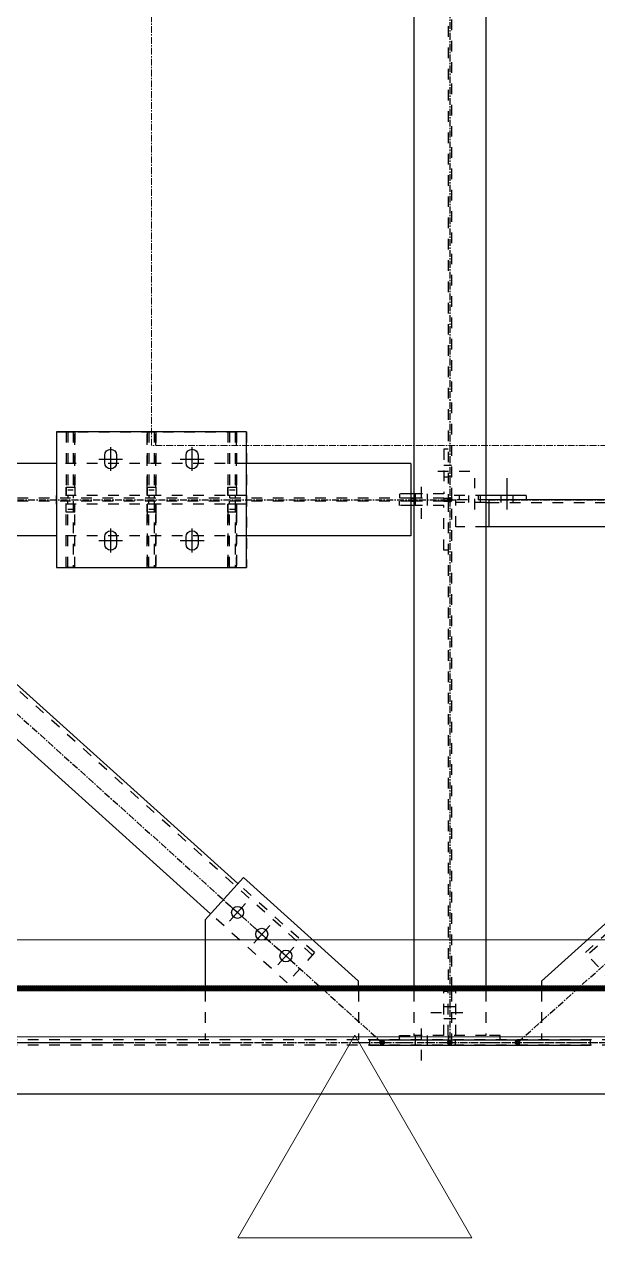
# Model space of a CAD drawing. Header units: inches. Extents: x 209270 to 234360, y -180214 to -150194.
# Drawn here: x 222828 to 223884, y -165723 to -163488 of the extents above; entities that cross this region are included whole.
import ezdxf

# ---------------------------------------------------------------- set-up
doc = ezdxf.new("R2010")
doc.units = ezdxf.units.IN
doc.header["$LTSCALE"] = 10
doc.header["$MEASUREMENT"] = 0
for name, pattern in [('CENTER', [2, 1.25, -0.25, 0.25, -0.25]), ('DXK_LINE_DOT2', [3.9198, 1.9599, -1.9599]), ('DXK_LINE_DOT5', [7.8785, 2.979, -0.9799, 0.9799, -0.9799, 0.9799, -0.9799]), ('HIDDEN', [0.375, 0.25, -0.125])]:
    doc.linetypes.add(name, pattern=pattern)
doc.layers.get('0').update_dxf_attribs({"color": 1})
for name, color, linetype in [('_STR_0', 5, 'Continuous'), ('_STR_1', 5, 'Continuous'), ('_STR_2', 5, 'Continuous'), ('_STR_4', 5, 'Continuous')]:
    doc.layers.add(name, color=color, linetype=linetype)
for name, color, linetype, lineweight in [('CEN', 1, 'CENTER', 9), ('DIM', 1, 'Continuous', 13), ('handrail', 1, 'FENCELINE1', 9), ('HIDDEN', 1, 'HIDDEN', 9), ('MAIN OBJECT', 1, 'Continuous', 18), ('REV-C', 1, 'Continuous', 18)]:
    doc.layers.add(name, color=color, linetype=linetype, lineweight=lineweight)
doc.linetypes.add('FENCELINE1', pattern='A,0.25,-0.1,[133,arial.ttf,S=0.1,R=0,X=-0.1,Y=0],-0.1,1', length=1.45)

# ---------------------------------------------------------------- blocks, each defined once
blk = doc.blocks.new('A$C1f4f58bd')
at = {"layer": 'CEN'}
blk.add_lwpolyline([(1100, 2200), (5000, 2200), (5000, -2700), (1100, -2700)], close=True, dxfattribs=at)
blk = doc.blocks.new('A$Ca106b763')
at = {"layer": 'REV-C'}
blk.add_lwpolyline([(0, 373.2), (-215.5, 0), (215.5, 0)], close=True, dxfattribs=at)
blk = doc.blocks.new('GridLine-116860372-116905 - 114867')
at = {"layer": '_STR_2', "linetype": 'DXK_LINE_DOT5'}
blk.add_line((211379.7, -165363.7), (228961.1, -165363.7), dxfattribs=at)
blk = doc.blocks.new('Part-116860372-114923 - 114867')
at = {"layer": '_STR_1', "linetype": 'DXK_LINE_DOT2'}
for p, q in [((225205.9, -165359), (217317.9, -165359)), ((225205.9, -165368.4), (217317.9, -165368.4))]:
    blk.add_line(p, q, dxfattribs=at)
at = {"layer": '_STR_2', "linetype": 'Continuous'}
for p, q in [((223926.9, -165268.7), (221346.9, -165268.7)), ((223926.9, -165458.7), (221346.9, -165458.7))]:
    blk.add_line(p, q, dxfattribs=at)
at = {"layer": '_STR_4', "linetype": 'CENTER'}
blk.add_line((217011.9, -165363.7), (225511.9, -165363.7), dxfattribs=at)
blk = doc.blocks.new('Part-116860372-114996 - 114867')
at = {"layer": '_STR_4', "linetype": 'Continuous'}
for points in [[(223611.9, -163167.7, -1), (223611.9, -163159.7, -1)], [(223611.9, -165367.7, -1), (223611.9, -165359.7, -1)]]:
    blk.add_hatch(color=256, dxfattribs=at).paths.add_polyline_path(points)
at = {"layer": '_STR_1', "linetype": 'DXK_LINE_DOT2'}
for p, q in [((223545.3, -163177.6), (223545.3, -163278.2)), ((223678.5, -163177.6), (223545.3, -163177.6)), ((223609, -163177.6), (223609, -164366.5)), ((223614.7, -163177.6), (223614.7, -163278.2)), ((223678.5, -163177.6), (223678.5, -163278.2)), ((223614.7, -163283.2), (223614.7, -165263.7)), ((223609, -164366.5), (223609, -165263.7)), ((223545.3, -165268.7), (223545.3, -165351)), ((223609, -165351), (223609, -165268.7)), ((223614.7, -165268.7), (223614.7, -165351)), ((223678.5, -165268.7), (223678.5, -165351)), ((223678.5, -165351), (223545.3, -165351))]:
    blk.add_line(p, q, dxfattribs=at)
at = {"layer": '_STR_2', "linetype": 'Continuous'}
for p, q in [((223545.3, -163278.2), (223545.3, -165268.7)), ((223678.5, -163283.2), (223545.3, -163283.2)), ((223609, -163278.2), (223609, -163283.2)), ((223614.7, -163278.2), (223614.7, -163283.2)), ((223678.5, -163278.2), (223678.5, -165268.7)), ((223678.5, -165263.7), (223545.3, -165263.7)), ((223609, -165263.7), (223609, -165268.7)), ((223614.7, -165263.7), (223614.7, -165268.7))]:
    blk.add_line(p, q, dxfattribs=at)
at = {"layer": '_STR_4', "linetype": 'CENTER'}
blk.add_line((223611.9, -163163.7), (223611.9, -165363.7), dxfattribs=at)
at = {"layer": '_STR_4', "linetype": 'Continuous'}
for centre in [(223611.9, -163163.7), (223611.9, -165363.7)]:
    blk.add_circle(centre, 4, dxfattribs=at)
blk = doc.blocks.new('Part-116860372-116394 - 114867')
at = {"layer": '_STR_1', "linetype": 'DXK_LINE_DOT2'}
for p, q in [((222904.9, -164238.7), (222904.9, -164340.7)), ((222905, -164238.7), (222905, -164340.7)), ((222905, -164238.7), (222920.9, -164238.7)), ((222920.9, -164238.7), (222921, -164238.7)), ((222920.9, -164340.7), (222920.9, -164238.7)), ((222921, -164238.7), (222921, -164340.7)), ((222904.9, -164340.7), (222905, -164355.7)), ((222904.9, -164340.7), (222905, -164340.7)), ((222905, -164355.7), (222905, -164340.7)), ((222905, -164340.7), (222921, -164340.7)), ((222905, -164355.7), (222905, -164355.7)), ((222921, -164355.7), (222905, -164355.7)), ((222920.9, -164340.7), (222921, -164355.7)), ((222921, -164340.7), (222921, -164355.7))]:
    blk.add_line(p, q, dxfattribs=at)
at = {"layer": '_STR_2', "linetype": 'Continuous'}
for p, q in [((222905, -164238.7), (222904.9, -164238.7)), ((222904.9, -164238.7), (222904.9, -164238.7)), ((222904.9, -164238.7), (222905, -164238.7)), ((222905, -164238.7), (222905, -164238.7)), ((222905, -164238.7), (222921, -164238.7)), ((222921, -164238.7), (222921, -164238.7))]:
    blk.add_line(p, q, dxfattribs=at)
blk = doc.blocks.new('Part-116860372-115020 - 114867')
at = {"layer": '_STR_4', "linetype": 'Continuous'}
for points in [[(222514.9, -164367.7, -1), (222514.9, -164359.7, -1)], [(223611.9, -164367.7, -1), (223611.9, -164359.7, -1)]]:
    blk.add_hatch(color=256, dxfattribs=at).paths.add_polyline_path(points)
at = {"layer": '_STR_1', "linetype": 'DXK_LINE_DOT2'}
for p, q in [((223236.9, -164297.1), (222886.9, -164297.1)), ((222525.7, -164360.8), (222525.7, -164366.5)), ((222581.5, -164360.8), (222525.7, -164360.8)), ((223540.3, -164360.8), (222586.5, -164360.8)), ((223601, -164360.8), (223545.3, -164360.8)), ((223601, -164360.8), (223601, -164366.5)), ((222581.5, -164366.5), (222525.7, -164366.5)), ((223540.3, -164366.5), (222586.5, -164366.5)), ((223601, -164366.5), (223545.3, -164366.5)), ((223236.9, -164430.3), (222886.9, -164430.3))]:
    blk.add_line(p, q, dxfattribs=at)
at = {"layer": '_STR_2', "linetype": 'Continuous'}
for p, q in [((222586.5, -164297.1), (222586.5, -164430.3)), ((222886.9, -164297.1), (222586.5, -164297.1)), ((223540.3, -164297.1), (223236.9, -164297.1)), ((223540.3, -164297.1), (223540.3, -164430.3)), ((222586.5, -164360.8), (222581.5, -164360.8)), ((223545.3, -164360.8), (223540.3, -164360.8)), ((222586.5, -164366.5), (222581.5, -164366.5)), ((223545.3, -164366.5), (223540.3, -164366.5)), ((222886.9, -164430.3), (222586.5, -164430.3)), ((223540.3, -164430.3), (223236.9, -164430.3))]:
    blk.add_line(p, q, dxfattribs=at)
at = {"layer": '_STR_4', "linetype": 'CENTER'}
blk.add_line((222514.9, -164363.7), (223611.9, -164363.7), dxfattribs=at)
at = {"layer": '_STR_4', "linetype": 'Continuous'}
for centre in [(222514.9, -164363.7), (223611.9, -164363.7)]:
    blk.add_circle(centre, 4, dxfattribs=at)
blk = doc.blocks.new('Part-116860372-115024 - 114867')
at = {"layer": '_STR_4', "linetype": 'Continuous'}
for points in [[(223611.9, -164367.7, -1), (223611.9, -164359.7, -1)], [(224711.9, -164367.7, -1), (224711.9, -164359.7, -1)]]:
    blk.add_hatch(color=256, dxfattribs=at).paths.add_polyline_path(points)
at = {"layer": '_STR_1', "linetype": 'DXK_LINE_DOT2'}
for p, q in [((223622.7, -164413.7), (223622.7, -164363.7)), ((223683.5, -164363.7), (223622.7, -164363.7)), ((223678.5, -164368.7), (223622.7, -164368.7)), ((223683.5, -164368.7), (224640.3, -164368.7)), ((224701, -164363.7), (224640.3, -164363.7)), ((224701, -164368.7), (224645.3, -164368.7)), ((224701, -164413.7), (224701, -164363.7)), ((223678.5, -164413.7), (223622.7, -164413.7)), ((224701, -164413.7), (224645.3, -164413.7))]:
    blk.add_line(p, q, dxfattribs=at)
at = {"layer": '_STR_2', "linetype": 'Continuous'}
for p, q in [((223678.5, -164368.7), (223683.5, -164368.7)), ((224640.3, -164363.7), (223683.5, -164363.7)), ((223683.5, -164363.7), (223683.5, -164413.7)), ((224640.3, -164363.7), (224640.3, -164413.7)), ((224645.3, -164368.7), (224640.3, -164368.7)), ((224645.3, -164413.7), (223678.5, -164413.7))]:
    blk.add_line(p, q, dxfattribs=at)
at = {"layer": '_STR_4', "linetype": 'CENTER'}
for p, q in [((223611.9, -164363.7), (223622.7, -164363.7)), ((223683.5, -164363.7), (224640.3, -164363.7)), ((224701, -164363.7), (224711.9, -164363.7))]:
    blk.add_line(p, q, dxfattribs=at)
at = {"layer": '_STR_4', "linetype": 'Continuous'}
for centre in [(223611.9, -164363.7), (224711.9, -164363.7)]:
    blk.add_circle(centre, 4, dxfattribs=at)
blk = doc.blocks.new('Part-116860372-116139 - 114867')
at = {"layer": '_STR_1', "linetype": 'DXK_LINE_DOT2'}
for p, q in [((223161.1, -165268.7), (223161.1, -165359)), ((223443.3, -165268.7), (223443.3, -165359))]:
    blk.add_line(p, q, dxfattribs=at)
at = {"layer": '_STR_2', "linetype": 'Continuous'}
for p, q in [((223231.4, -165059.7), (223161.1, -165137.7)), ((223443.3, -165250.6), (223231.4, -165059.7)), ((223161.1, -165137.7), (223161.1, -165268.7)), ((223443.3, -165268.7), (223443.3, -165250.6))]:
    blk.add_line(p, q, dxfattribs=at)
blk = doc.blocks.new('Part-116860372-115071 - 114867')
at = {"layer": '_STR_4', "linetype": 'Continuous'}
for points in [[(222514.9, -164492.7, -1), (222514.9, -164484.7, -1)], [(223486.9, -165367.7, -1), (223486.9, -165359.7, -1)]]:
    blk.add_hatch(color=256, dxfattribs=at).paths.add_polyline_path(points)
at = {"layer": '_STR_1', "linetype": 'DXK_LINE_DOT2'}
for p, q in [((222646.6, -164553.5), (222596.5, -164609.2)), ((223358.5, -165202.4), (222642.6, -164558)), ((222646.6, -164553.5), (222787.9, -164680.6)), ((222737.7, -164736.4), (222596.5, -164609.2)), ((223362.5, -165197.9), (223221.3, -165070.8)), ((223312.4, -165253.7), (223171.1, -165126.6)), ((223362.5, -165197.9), (223312.4, -165253.7))]:
    blk.add_line(p, q, dxfattribs=at)
at = {"layer": '_STR_2', "linetype": 'Continuous'}
for p, q in [((223221.3, -165070.8), (222787.9, -164680.6)), ((223171.1, -165126.6), (222737.7, -164736.4))]:
    blk.add_line(p, q, dxfattribs=at)
at = {"layer": '_STR_4', "linetype": 'CENTER'}
blk.add_line((222514.9, -164488.7), (223486.9, -165363.7), dxfattribs=at)
at = {"layer": '_STR_4', "linetype": 'Continuous'}
for centre in [(222514.9, -164488.7), (223486.9, -165363.7)]:
    blk.add_circle(centre, 4, dxfattribs=at)
blk = doc.blocks.new('Part-116860372-115072 - 114867')
at = {"layer": '_STR_4', "linetype": 'Continuous'}
for points in [[(224711.9, -164492.7, -1), (224711.9, -164484.7, -1)], [(223736.9, -165367.7, -1), (223736.9, -165359.7, -1)]]:
    blk.add_hatch(color=256, dxfattribs=at).paths.add_polyline_path(points)
at = {"layer": '_STR_1', "linetype": 'DXK_LINE_DOT2'}
for p, q in [((224584.2, -164557.6), (223865.7, -165202.3)), ((224580.2, -164553.1), (224438.8, -164680)), ((224580.2, -164553.1), (224630.3, -164608.9)), ((224630.3, -164608.9), (224488.9, -164735.8)), ((223861.7, -165197.9), (224003.1, -165071)), ((224053.2, -165126.8), (223911.8, -165253.7)), ((223911.8, -165253.7), (223861.7, -165197.9))]:
    blk.add_line(p, q, dxfattribs=at)
at = {"layer": '_STR_2', "linetype": 'Continuous'}
for p, q in [((224438.8, -164680), (224003.1, -165071)), ((224488.9, -164735.8), (224053.2, -165126.8))]:
    blk.add_line(p, q, dxfattribs=at)
at = {"layer": '_STR_4', "linetype": 'CENTER'}
blk.add_line((223736.9, -165363.7), (224711.9, -164488.7), dxfattribs=at)
at = {"layer": '_STR_4', "linetype": 'Continuous'}
for centre in [(224711.9, -164488.7), (223736.9, -165363.7)]:
    blk.add_circle(centre, 4, dxfattribs=at)
blk = doc.blocks.new('Part-116860372-115235 - 114867')
at = {"layer": '_STR_1', "linetype": 'DXK_LINE_DOT2'}
for p, q in [((223622.7, -165269), (223614.7, -165269)), ((223622.7, -165351), (223622.7, -165269)), ((223614.7, -165351), (223614.7, -165359)), ((223704.7, -165351), (223678.5, -165351)), ((223704.7, -165359), (223704.7, -165351))]:
    blk.add_line(p, q, dxfattribs=at)
blk = doc.blocks.new('Part-116860372-115234 - 114867')
at = {"layer": '_STR_1', "linetype": 'DXK_LINE_DOT2'}
for p, q in [((223601, -165351), (223601, -165269)), ((223601, -165269), (223609, -165269)), ((223519, -165359), (223519, -165351)), ((223519, -165351), (223545.3, -165351)), ((223609, -165351), (223609, -165359))]:
    blk.add_line(p, q, dxfattribs=at)
blk = doc.blocks.new('Bolt-116860372-115236 - 114867')
at = {"layer": '_STR_1', "linetype": 'DXK_LINE_DOT2'}
for p, q in [((223609, -165298), (223601, -165298)), ((223614.7, -165298), (223609, -165298)), ((223622.7, -165298), (223614.7, -165298)), ((223635.7, -165309), (223567.7, -165309)), ((223609, -165320), (223601, -165320)), ((223614.7, -165320), (223609, -165320)), ((223622.7, -165320), (223614.7, -165320))]:
    blk.add_line(p, q, dxfattribs=at)
blk = doc.blocks.new('Part-116860372-150037 - 114867')
at = {"layer": '_STR_1', "linetype": 'DXK_LINE_DOT2'}
for p, q in [((223206, -164488.7), (223206, -164366.5)), ((223216, -164381.5), (223206, -164381.5)), ((223216, -164366.5), (223216, -164488.7)), ((223206, -164488.7), (223216, -164488.7))]:
    blk.add_line(p, q, dxfattribs=at)
blk = doc.blocks.new('Bolt-116860372-115286 - 114867')
at = {"layer": '_STR_1', "linetype": 'DXK_LINE_DOT2'}
for p, q in [((223559, -165338), (223559, -165401)), ((223548, -165351), (223548, -165359)), ((223548, -165359), (223548, -165368.4)), ((223570, -165351), (223570, -165359)), ((223570, -165359), (223570, -165368.4))]:
    blk.add_line(p, q, dxfattribs=at)
blk = doc.blocks.new('Part-116860372-115293 - 114867')
at = {"layer": '_STR_1', "linetype": 'DXK_LINE_DOT2'}
for p, q in [((223519, -164374.5), (223519, -164366.5)), ((223540.3, -164374.5), (223519, -164374.5)), ((223540.3, -164366.5), (223545.3, -164366.5)), ((223601, -164374.5), (223545.3, -164374.5)), ((223601, -164366.5), (223609, -164366.5)), ((223601, -164456.5), (223601, -164374.5)), ((223609, -164456.5), (223601, -164456.5))]:
    blk.add_line(p, q, dxfattribs=at)
at = {"layer": '_STR_2', "linetype": 'Continuous'}
blk.add_line((223545.3, -164374.5), (223540.3, -164374.5), dxfattribs=at)
blk = doc.blocks.new('Part-116860372-115294 - 114867')
at = {"layer": '_STR_1', "linetype": 'DXK_LINE_DOT2'}
for p, q in [((223609, -164270.8), (223601, -164270.8)), ((223601, -164270.8), (223601, -164352.8)), ((223519, -164352.8), (223519, -164360.8)), ((223540.3, -164352.8), (223519, -164352.8)), ((223540.3, -164360.8), (223545.3, -164360.8)), ((223601, -164352.8), (223545.3, -164352.8)), ((223601, -164360.8), (223609, -164360.8))]:
    blk.add_line(p, q, dxfattribs=at)
at = {"layer": '_STR_2', "linetype": 'Continuous'}
blk.add_line((223545.3, -164352.8), (223540.3, -164352.8), dxfattribs=at)
blk = doc.blocks.new('Bolt-116860372-115295 - 114867')
at = {"layer": '_STR_1', "linetype": 'DXK_LINE_DOT2'}
for p, q in [((223559, -164339.8), (223559, -164407.8)), ((223548, -164352.8), (223548, -164360.8)), ((223548, -164360.8), (223548, -164366.5)), ((223570, -164352.8), (223570, -164360.8)), ((223570, -164360.8), (223570, -164366.5)), ((223548, -164366.5), (223548, -164374.5)), ((223570, -164366.5), (223570, -164374.5))]:
    blk.add_line(p, q, dxfattribs=at)
blk = doc.blocks.new('Bolt-116860372-115300 - 114867')
at = {"layer": '_STR_1', "linetype": 'DXK_LINE_DOT2'}
for p, q in [((223589.9, -164310.8), (223652.9, -164310.8)), ((223601, -164299.8), (223609, -164299.8)), ((223609, -164299.8), (223614.7, -164299.8)), ((223601, -164321.8), (223609, -164321.8)), ((223609, -164321.8), (223614.7, -164321.8))]:
    blk.add_line(p, q, dxfattribs=at)
blk = doc.blocks.new('Part-116860372-116393 - 114867')
at = {"layer": '_STR_2', "linetype": 'Continuous'}
for p, q in [((222886.9, -164238.7), (222886.9, -164488.7)), ((223236.9, -164238.7), (222886.9, -164238.7)), ((223236.9, -164488.7), (223236.9, -164238.7)), ((222886.9, -164488.7), (223236.9, -164488.7))]:
    blk.add_line(p, q, dxfattribs=at)
blk = doc.blocks.new('Part-116860372-116391 - 114867')
at = {"layer": '_STR_1', "linetype": 'DXK_LINE_DOT2'}
for p, q in [((222886.9, -164371.7), (222886.9, -164355.7)), ((222886.9, -164371.7), (222886.9, -164355.7)), ((222886.9, -164355.7), (222886.9, -164355.7)), ((223236.9, -164355.7), (222886.9, -164355.7)), ((223236.9, -164371.7), (223236.9, -164355.7)), ((222886.9, -164371.7), (222886.9, -164371.7)), ((223236.9, -164371.7), (222886.9, -164371.7))]:
    blk.add_line(p, q, dxfattribs=at)
at = {"layer": '_STR_2', "linetype": 'Continuous'}
for p, q in [((223236.9, -164355.7), (223236.9, -164355.7)), ((223236.9, -164355.7), (223236.9, -164371.7)), ((223236.9, -164371.7), (223236.9, -164371.7))]:
    blk.add_line(p, q, dxfattribs=at)
blk = doc.blocks.new('Part-116860372-116399 - 114867')
at = {"layer": '_STR_1', "linetype": 'DXK_LINE_DOT2'}
for p, q in [((222904.9, -164386.7), (222905, -164371.7)), ((222921, -164371.7), (222905, -164371.7)), ((222905, -164386.7), (222905, -164371.7)), ((222920.9, -164386.7), (222921, -164371.7)), ((222921, -164386.7), (222921, -164371.7)), ((222921, -164371.7), (222921, -164371.7)), ((222904.9, -164386.7), (222905, -164386.7)), ((222904.9, -164488.7), (222904.9, -164386.7)), ((222921, -164386.7), (222905, -164386.7)), ((222905, -164488.7), (222905, -164386.7)), ((222920.9, -164488.7), (222920.9, -164386.7)), ((222921, -164488.7), (222921, -164386.7)), ((222905, -164488.7), (222920.9, -164488.7)), ((222920.9, -164488.7), (222921, -164488.7))]:
    blk.add_line(p, q, dxfattribs=at)
at = {"layer": '_STR_2', "linetype": 'Continuous'}
for p, q in [((222904.9, -164488.7), (222905, -164488.7)), ((222904.9, -164488.7), (222905, -164488.7)), ((222904.9, -164488.7), (222904.9, -164488.7)), ((222921, -164488.7), (222905, -164488.7)), ((222905, -164488.7), (222905, -164488.7)), ((222921, -164488.7), (222921, -164488.7))]:
    blk.add_line(p, q, dxfattribs=at)
blk = doc.blocks.new('Part-116860372-150038 - 114867')
at = {"layer": '_STR_1', "linetype": 'DXK_LINE_DOT2'}
for p, q in [((223206, -164238.7), (223206, -164360.8)), ((223206, -164238.7), (223216, -164238.7)), ((223216, -164238.7), (223216, -164360.8)), ((223216, -164345.8), (223206, -164345.8))]:
    blk.add_line(p, q, dxfattribs=at)
blk = doc.blocks.new('Part-116860372-150036 - 114867')
at = {"layer": '_STR_1', "linetype": 'DXK_LINE_DOT2'}
for p, q in [((223056.9, -164238.7), (223056.9, -164360.8)), ((223066.9, -164238.7), (223066.9, -164360.8)), ((223066.9, -164345.8), (223056.9, -164345.8))]:
    blk.add_line(p, q, dxfattribs=at)
at = {"layer": '_STR_2', "linetype": 'Continuous'}
for p, q in [((223056.9, -164238.7), (223056.9, -164238.7)), ((223066.9, -164238.7), (223056.9, -164238.7)), ((223066.9, -164238.7), (223066.9, -164238.7))]:
    blk.add_line(p, q, dxfattribs=at)
blk = doc.blocks.new('Part-116860372-115659 - 114867')
at = {"layer": '_STR_1', "linetype": 'DXK_LINE_DOT2'}
for p, q in [((223678.5, -164355.7), (223614.7, -164355.7)), ((223629.7, -164363.7), (223629.7, -164355.7)), ((223664.7, -164363.7), (223664.7, -164355.7))]:
    blk.add_line(p, q, dxfattribs=at)
at = {"layer": '_STR_2', "linetype": 'Continuous'}
for p, q in [((223752.7, -164355.7), (223678.5, -164355.7)), ((223752.7, -164355.7), (223752.7, -164363.7)), ((223683.5, -164363.7), (223678.5, -164363.7))]:
    blk.add_line(p, q, dxfattribs=at)
blk = doc.blocks.new('Bolt-116860372-115660 - 114867')
at = {"layer": '_STR_1', "linetype": 'DXK_LINE_DOT2'}
for p, q in [((223657.7, -164381.7), (223657.7, -164323.7)), ((223646.7, -164363.7), (223646.7, -164355.7)), ((223668.7, -164363.7), (223668.7, -164355.7)), ((223646.7, -164368.7), (223646.7, -164363.7)), ((223668.7, -164368.7), (223668.7, -164363.7))]:
    blk.add_line(p, q, dxfattribs=at)
at = {"layer": '_STR_2', "linetype": 'Continuous'}
for p, q in [((223717.7, -164381.7), (223717.7, -164323.7)), ((223706.7, -164363.7), (223706.7, -164355.7)), ((223728.7, -164363.7), (223728.7, -164355.7)), ((223706.7, -164368.7), (223706.7, -164363.7)), ((223728.7, -164368.7), (223728.7, -164363.7))]:
    blk.add_line(p, q, dxfattribs=at)
blk = doc.blocks.new('Part-116860372-116398 - 114867')
at = {"layer": '_STR_1', "linetype": 'DXK_LINE_DOT2'}
for p, q in [((223203, -164371.7), (223202.9, -164386.7)), ((223219, -164371.7), (223203, -164371.7)), ((223203, -164386.7), (223203, -164371.7)), ((223218.9, -164386.7), (223219, -164371.7)), ((223219, -164371.7), (223219, -164386.7)), ((223219, -164371.7), (223219, -164371.7)), ((223203, -164386.7), (223202.9, -164386.7)), ((223202.9, -164386.7), (223202.9, -164488.7)), ((223219, -164386.7), (223203, -164386.7)), ((223203, -164488.7), (223203, -164386.7)), ((223218.9, -164488.7), (223218.9, -164386.7)), ((223219, -164386.7), (223219, -164488.7)), ((223203, -164488.7), (223218.9, -164488.7)), ((223218.9, -164488.7), (223219, -164488.7))]:
    blk.add_line(p, q, dxfattribs=at)
at = {"layer": '_STR_2', "linetype": 'Continuous'}
for p in [(223202.9, -164488.7), (223202.9, -164488.7), (223219, -164488.7)]:
    blk.add_line(p, (223203, -164488.7), dxfattribs=at)
blk = doc.blocks.new('Part-116860372-116396 - 114867')
at = {"layer": '_STR_1', "linetype": 'DXK_LINE_DOT2'}
for p, q in [((223053.9, -164340.7), (223053.9, -164238.7)), ((223053.9, -164238.7), (223053.9, -164238.7)), ((223053.9, -164238.7), (223053.9, -164340.7)), ((223053.9, -164238.7), (223069.9, -164238.7)), ((223053.9, -164238.7), (223053.9, -164238.7)), ((223069.9, -164238.7), (223069.9, -164340.7)), ((223069.9, -164238.7), (223069.9, -164238.7)), ((223069.9, -164340.7), (223069.9, -164238.7)), ((223053.9, -164355.7), (223053.9, -164340.7)), ((223053.9, -164340.7), (223053.9, -164355.7)), ((223053.9, -164340.7), (223069.9, -164340.7)), ((223053.9, -164340.7), (223053.9, -164340.7)), ((223053.9, -164355.7), (223053.9, -164355.7)), ((223069.9, -164355.7), (223053.9, -164355.7)), ((223069.9, -164340.7), (223069.9, -164355.7)), ((223069.9, -164340.7), (223069.9, -164355.7))]:
    blk.add_line(p, q, dxfattribs=at)
blk = doc.blocks.new('Part-116860372-116392 - 114867')
at = {"layer": '_STR_1', "linetype": 'DXK_LINE_DOT2'}
for p, q in [((223202.9, -164238.7), (223202.9, -164340.7)), ((223203, -164238.7), (223203, -164340.7)), ((223203, -164238.7), (223218.9, -164238.7)), ((223218.9, -164238.7), (223219, -164238.7)), ((223218.9, -164340.7), (223218.9, -164238.7)), ((223219, -164238.7), (223219, -164340.7)), ((223202.9, -164340.7), (223203, -164355.7)), ((223202.9, -164340.7), (223203, -164340.7)), ((223203, -164355.7), (223203, -164340.7)), ((223203, -164340.7), (223219, -164340.7)), ((223203, -164355.7), (223203, -164355.7)), ((223219, -164355.7), (223203, -164355.7)), ((223218.9, -164340.7), (223219, -164355.7)), ((223219, -164340.7), (223219, -164355.7))]:
    blk.add_line(p, q, dxfattribs=at)
at = {"layer": '_STR_2', "linetype": 'Continuous'}
for p, q in [((223203, -164238.7), (223202.9, -164238.7)), ((223202.9, -164238.7), (223202.9, -164238.7)), ((223202.9, -164238.7), (223203, -164238.7)), ((223203, -164238.7), (223203, -164238.7)), ((223203, -164238.7), (223219, -164238.7)), ((223219, -164238.7), (223219, -164238.7))]:
    blk.add_line(p, q, dxfattribs=at)
blk = doc.blocks.new('Bolt-116860372-116140 - 114867')
at = {"layer": '_STR_2', "linetype": 'Continuous'}
for p, q in [((223204.2, -165109.3), (223236.9, -165138.7)), ((223205.9, -165140.3), (223235.3, -165107.6)), ((223248.8, -165149.4), (223281.5, -165178.8)), ((223250.4, -165180.5), (223279.9, -165147.8)), ((223293.4, -165189.5), (223326.1, -165219)), ((223295, -165220.6), (223324.5, -165187.9))]:
    blk.add_line(p, q, dxfattribs=at)
for centre in [(223220.6, -165124), (223265.2, -165164.1), (223309.8, -165204.3)]:
    blk.add_circle(centre, 11, dxfattribs=at)
blk = doc.blocks.new('Part-116860372-116142 - 114867')
at = {"layer": '_STR_1', "linetype": 'DXK_LINE_DOT2'}
for p, q in [((224063.3, -165223.7), (224063.3, -165359)), ((223780.6, -165268.7), (223780.6, -165359))]:
    blk.add_line(p, q, dxfattribs=at)
at = {"layer": '_STR_2', "linetype": 'Continuous'}
for p, q in [((223993.1, -165059.8), (223780.6, -165250.6)), ((224063.3, -165137.9), (223993.1, -165059.8)), ((224063.3, -165137.9), (224063.3, -165223.7)), ((223780.6, -165250.6), (223780.6, -165268.7))]:
    blk.add_line(p, q, dxfattribs=at)
blk = doc.blocks.new('Part-116860372-116397 - 114867')
at = {"layer": '_STR_1', "linetype": 'DXK_LINE_DOT2'}
for p, q in [((222886.9, -164238.7), (222886.9, -164488.7)), ((222886.9, -164238.7), (223236.9, -164238.7)), ((223236.9, -164238.7), (223236.9, -164488.7)), ((222886.9, -164488.7), (223236.9, -164488.7))]:
    blk.add_line(p, q, dxfattribs=at)
blk = doc.blocks.new('Part-116860372-150040 - 114867')
at = {"layer": '_STR_1', "linetype": 'DXK_LINE_DOT2'}
for p, q in [((222908, -164238.7), (222908, -164360.8)), ((222908, -164238.7), (222918, -164238.7)), ((222918, -164238.7), (222918, -164360.8)), ((222918, -164345.8), (222908, -164345.8))]:
    blk.add_line(p, q, dxfattribs=at)
blk = doc.blocks.new('Bolt-116860372-116395 - 114867')
at = {"layer": '_STR_2', "linetype": 'Continuous'}
for p, q in [((222979.1, -164273.9), (222982.7, -164271.5)), ((222982.7, -164271.5), (222986.9, -164270.7)), ((222986.9, -164310.7), (222986.9, -164266.7)), ((222986.9, -164270.7), (222986.9, -164270.7)), ((222986.9, -164270.7), (222991.1, -164271.5)), ((222991.1, -164271.5), (222994.6, -164273.9)), ((223129.1, -164273.9), (223132.7, -164271.6)), ((223132.7, -164271.6), (223136.9, -164270.7)), ((223136.9, -164310.7), (223136.9, -164266.7)), ((223136.9, -164270.7), (223136.9, -164270.7)), ((223136.9, -164270.7), (223141.1, -164271.6)), ((223141.1, -164271.6), (223144.6, -164273.9)), ((222964.9, -164288.7), (223008.9, -164288.7)), ((222975.9, -164281.7), (222976.7, -164277.5)), ((222975.9, -164295.7), (222975.9, -164281.7)), ((222976.7, -164277.5), (222979.1, -164273.9)), ((222994.6, -164273.9), (222997, -164277.5)), ((222997, -164277.5), (222997.9, -164281.7)), ((222997.9, -164281.7), (222997.9, -164295.7)), ((223114.9, -164288.7), (223158.9, -164288.7)), ((223125.9, -164281.7), (223126.7, -164277.5)), ((223125.9, -164295.7), (223125.9, -164281.7)), ((223126.7, -164277.5), (223129.1, -164273.9)), ((223144.6, -164273.9), (223147, -164277.5)), ((223147, -164277.5), (223147.9, -164281.7)), ((223147.9, -164281.7), (223147.9, -164295.7)), ((222976.7, -164299.9), (222975.9, -164295.7)), ((222979.1, -164303.5), (222976.7, -164299.9)), ((222982.7, -164305.9), (222979.1, -164303.5)), ((222986.9, -164306.7), (222982.7, -164305.9)), ((222991.1, -164305.9), (222986.9, -164306.7)), ((222986.9, -164306.7), (222986.9, -164306.7)), ((222994.6, -164303.5), (222991.1, -164305.9)), ((222997, -164299.9), (222994.6, -164303.5)), ((222997.9, -164295.7), (222997, -164299.9)), ((223126.7, -164299.9), (223125.9, -164295.7)), ((223129.1, -164303.5), (223126.7, -164299.9)), ((223132.7, -164305.9), (223129.1, -164303.5)), ((223136.9, -164306.7), (223132.7, -164305.9)), ((223141.1, -164305.9), (223136.9, -164306.7)), ((223136.9, -164306.7), (223136.9, -164306.7)), ((223144.6, -164303.5), (223141.1, -164305.9)), ((223147, -164299.9), (223144.6, -164303.5)), ((223147.9, -164295.7), (223147, -164299.9)), ((222975.9, -164431.7), (222976.7, -164427.5)), ((222976.7, -164427.5), (222979.1, -164423.9)), ((222979.1, -164423.9), (222982.6, -164421.5)), ((222982.6, -164421.5), (222986.9, -164420.7)), ((222986.9, -164460.7), (222986.9, -164416.7)), ((222986.9, -164420.7), (222986.9, -164420.7)), ((222986.9, -164420.7), (222991.1, -164421.5)), ((222991.1, -164421.5), (222994.6, -164423.9)), ((222994.6, -164423.9), (222997, -164427.5)), ((222997, -164427.5), (222997.9, -164431.7)), ((223125.9, -164431.7), (223126.7, -164427.5)), ((223126.7, -164427.5), (223129.1, -164423.9)), ((223129.1, -164423.9), (223132.6, -164421.6)), ((223132.6, -164421.6), (223136.9, -164420.7)), ((223136.9, -164460.7), (223136.9, -164416.7)), ((223136.9, -164420.7), (223136.9, -164420.7)), ((223136.9, -164420.7), (223141.1, -164421.6)), ((223141.1, -164421.6), (223144.6, -164423.9)), ((223144.6, -164423.9), (223147, -164427.5)), ((223147, -164427.5), (223147.9, -164431.7)), ((222964.9, -164438.7), (223008.9, -164438.7)), ((222975.9, -164445.7), (222975.9, -164431.7)), ((222976.7, -164449.9), (222975.9, -164445.7)), ((222979.1, -164453.5), (222976.7, -164449.9)), ((222997, -164449.9), (222994.6, -164453.5)), ((222997.9, -164445.7), (222997, -164449.9)), ((222997.9, -164431.7), (222997.9, -164445.7)), ((223114.9, -164438.7), (223158.9, -164438.7)), ((223125.9, -164445.7), (223125.9, -164431.7)), ((223126.7, -164449.9), (223125.9, -164445.7)), ((223129.1, -164453.5), (223126.7, -164449.9)), ((223147, -164449.9), (223144.6, -164453.5)), ((223147.9, -164445.7), (223147, -164449.9)), ((223147.9, -164431.7), (223147.9, -164445.7)), ((222982.6, -164455.9), (222979.1, -164453.5)), ((222986.9, -164456.7), (222982.6, -164455.9)), ((222991.1, -164455.9), (222986.9, -164456.7)), ((222986.9, -164456.7), (222986.9, -164456.7)), ((222994.6, -164453.5), (222991.1, -164455.9)), ((223132.6, -164455.9), (223129.1, -164453.5)), ((223136.9, -164456.7), (223132.6, -164455.9)), ((223141.1, -164455.9), (223136.9, -164456.7)), ((223136.9, -164456.7), (223136.9, -164456.7)), ((223144.6, -164453.5), (223141.1, -164455.9))]:
    blk.add_line(p, q, dxfattribs=at)
blk = doc.blocks.new('Part-116860372-116400 - 114867')
at = {"layer": '_STR_1', "linetype": 'DXK_LINE_DOT2'}
for p, q in [((223069.9, -164371.7), (223053.9, -164371.7)), ((223053.9, -164386.7), (223053.9, -164371.7)), ((223053.9, -164371.7), (223053.9, -164386.7)), ((223069.9, -164371.7), (223069.9, -164386.7)), ((223069.9, -164386.7), (223069.9, -164371.7)), ((223069.9, -164371.7), (223069.9, -164371.7)), ((223069.9, -164386.7), (223053.9, -164386.7)), ((223053.9, -164488.7), (223053.9, -164386.7)), ((223053.9, -164386.7), (223053.9, -164386.7)), ((223053.9, -164386.7), (223053.9, -164488.7)), ((223069.9, -164386.7), (223069.9, -164488.7)), ((223069.9, -164488.7), (223069.9, -164386.7)), ((223069.9, -164488.7), (223053.9, -164488.7)), ((223053.9, -164488.7), (223053.9, -164488.7)), ((223053.9, -164488.7), (223053.9, -164488.7)), ((223069.9, -164488.7), (223069.9, -164488.7))]:
    blk.add_line(p, q, dxfattribs=at)
blk = doc.blocks.new('Part-116860372-116419 - 114867')
at = {"layer": '_STR_1', "linetype": 'DXK_LINE_DOT2'}
for p, q in [((223056.9, -164488.7), (223056.9, -164366.5)), ((223066.9, -164381.5), (223056.9, -164381.5)), ((223066.9, -164366.5), (223066.9, -164488.7)), ((223056.9, -164488.7), (223066.9, -164488.7))]:
    blk.add_line(p, q, dxfattribs=at)
blk = doc.blocks.new('Part-116860372-116881 - 114867')
at = {"layer": '_STR_2', "linetype": 'Continuous'}
for p, q in [((223463.9, -165358.7), (223870.8, -165358.7)), ((223463.9, -165358.7), (223463.9, -165368.7)), ((223463.9, -165368.7), (223870.8, -165368.7)), ((223622.2, -165368.7), (223622.2, -165358.7)), ((223870.8, -165358.7), (223870.8, -165368.7))]:
    blk.add_line(p, q, dxfattribs=at)
blk = doc.blocks.new('Part-116860372-150039 - 114867')
at = {"layer": '_STR_1', "linetype": 'DXK_LINE_DOT2'}
for p, q in [((222908, -164488.7), (222908, -164366.5)), ((222918, -164381.5), (222908, -164381.5)), ((222918, -164366.5), (222918, -164488.7)), ((222908, -164488.7), (222918, -164488.7))]:
    blk.add_line(p, q, dxfattribs=at)
blk = doc.blocks.new('OVERLAY_DRAWING')
at = {"layer": 'CEN'}
blk.add_line((217212.2, -165263.7), (228311.6, -165263.7), dxfattribs=at)
at = {"layer": 'CEN', "elevation": 0.8}
blk.add_lwpolyline([(217011.9, -155263.7), (228511.9, -155263.7), (228511.9, -165263.7), (217011.9, -165263.7)], close=True, dxfattribs=at)
blk.add_lwpolyline([(217011.9, -165263.7), (217011.9, -165263.7), (228511.9, -165263.7), (228511.9, -165268.7)], dxfattribs=at)
at = {"layer": 'handrail', "const_width": 10}
blk.add_lwpolyline([(217011.9, -157988.4), (217011.9, -165263.7), (228511.9, -165263.7), (228511.9, -163968.7)], dxfattribs=at)
at = {"layer": 'HIDDEN', "elevation": 0}
blk.add_lwpolyline([(228307.2, -165268.1), (217216.6, -165268.1), (217216.6, -165259.3), (228307.2, -165259.3)], close=True, dxfattribs=at)
at = {"layer": 'MAIN OBJECT', "elevation": 0}
blk.add_lwpolyline([(228307.2, -165353.1), (217216.6, -165353.1), (217216.6, -165174.3), (228307.2, -165174.3)], close=True, dxfattribs=at)
at = {"layer": '_STR_0', "zscale": 0.8}
for name in ['Part-116860372-114996 - 114867', 'Part-116860372-116393 - 114867', 'Part-116860372-116397 - 114867', 'Part-116860372-116394 - 114867', 'Part-116860372-150040 - 114867', 'Part-116860372-116396 - 114867', 'Part-116860372-150036 - 114867', 'Part-116860372-116392 - 114867', 'Part-116860372-150038 - 114867', 'Bolt-116860372-116395 - 114867', 'Part-116860372-115294 - 114867', 'Part-116860372-115020 - 114867', 'Bolt-116860372-115300 - 114867', 'Bolt-116860372-115295 - 114867', 'Bolt-116860372-115660 - 114867', 'Part-116860372-116391 - 114867', 'Part-116860372-115024 - 114867', 'Part-116860372-115659 - 114867', 'Part-116860372-116399 - 114867', 'Part-116860372-150039 - 114867', 'Part-116860372-116400 - 114867', 'Part-116860372-116419 - 114867', 'Part-116860372-116398 - 114867', 'Part-116860372-150037 - 114867', 'Part-116860372-115293 - 114867', 'Part-116860372-115071 - 114867', 'Part-116860372-115072 - 114867', 'Part-116860372-116139 - 114867', 'Part-116860372-116142 - 114867', 'Bolt-116860372-116140 - 114867', 'GridLine-116860372-116905 - 114867', 'Part-116860372-114923 - 114867', 'Part-116860372-115234 - 114867', 'Part-116860372-115235 - 114867', 'Bolt-116860372-115236 - 114867', 'Bolt-116860372-115286 - 114867', 'Part-116860372-116881 - 114867']:
    blk.add_blockref(name, (0, 0), dxfattribs=at)
at = {"layer": 'DIM'}
blk.add_blockref('A$C1f4f58bd', (221961.9, -161563.7, -450449365.8), dxfattribs=at)
at = {"layer": 'REV-C'}
blk.add_blockref('A$Ca106b763', (223436.9, -165723.3), dxfattribs=at)

msp = doc.modelspace()

# ---------------------------------------------------------------- block references
msp.add_blockref('OVERLAY_DRAWING', (0, 0))

doc.saveas('drawing.dxf')
